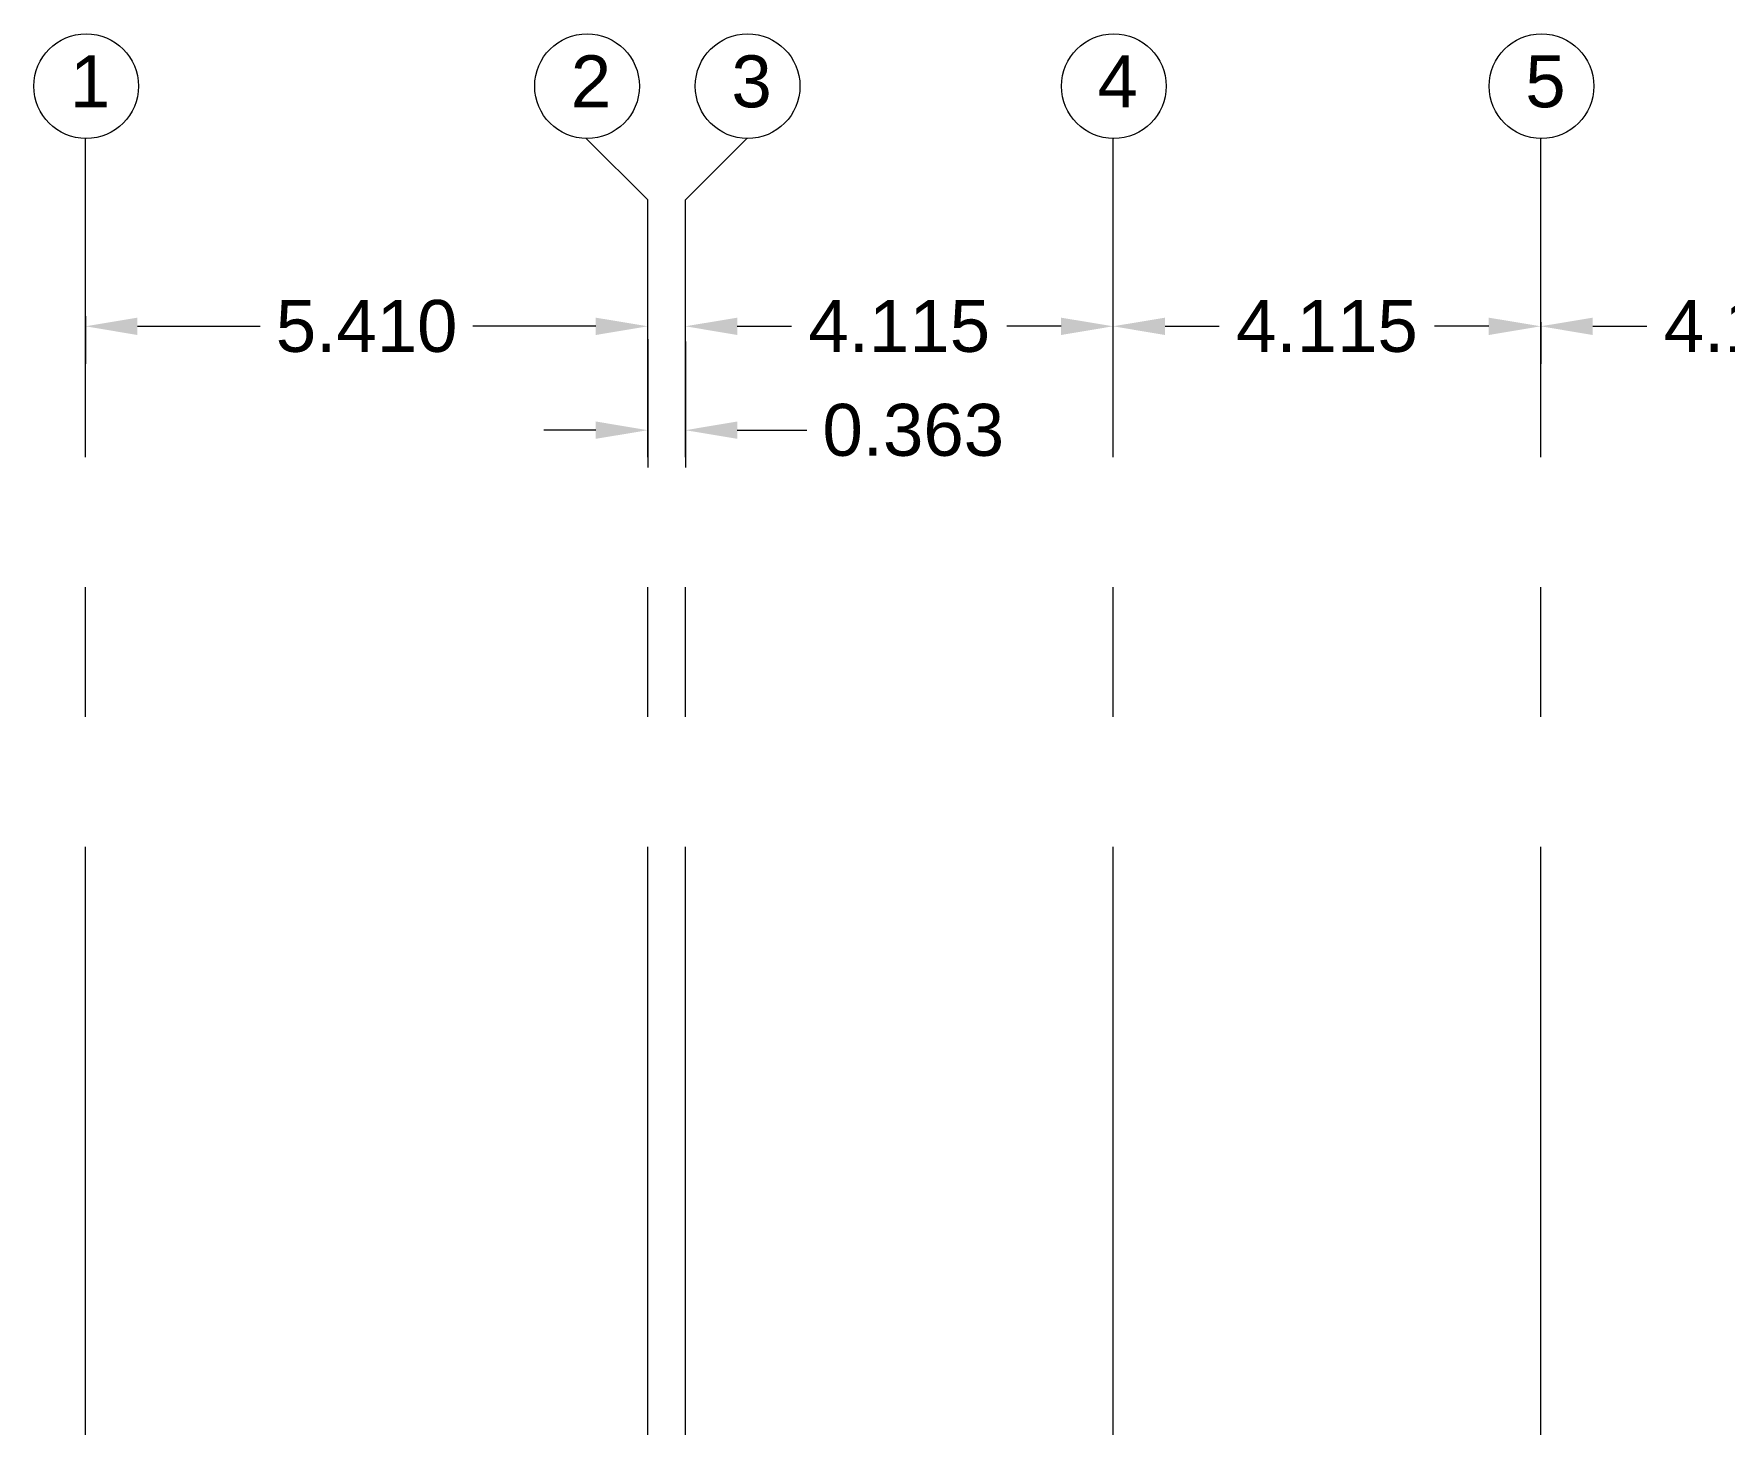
# Model space of a CAD drawing. Header units: millimetres. Extents: x 1898 to 3725, y 783 to 1532.
# Drawn here: x 3299.25 to 3315.52, y 1176.75 to 1190.13 of the extents above; entities that cross this region are included whole.
import ezdxf

# ---------------------------------------------------------------- set-up
doc = ezdxf.new("R2010")
doc.units = ezdxf.units.MM
doc.linetypes.add('CENTER', pattern=[2, 1.25, -0.25, 0.25, -0.25])
doc.layers.get('Defpoints').update_dxf_attribs({"lineweight": 15})
for name, color, linetype, lineweight in [('DIM', 6, 'Continuous', 18), ('GRID', 134, 'CENTER', 18), ('GRID TEXT', 134, 'Continuous', 15)]:
    doc.layers.add(name, color=color, linetype=linetype, lineweight=lineweight)
doc.styles.add('Tabrej', font='arial.ttf')
doc.dimstyles.new('DIMEN', dxfattribs={"dimtxt": 0.3, "dimasz": 0.25, "dimexe": 0.18, "dimexo": 0.0625, "dimgap": 0.09, "dimtad": 0, "dimdec": 3, "dimzin": 0, "dimdsep": 46, "dimtxsty": 'Tabrej', "dimcen": 0, "dimclrd": 256, "dimclre": 256, "dimclrt": 7, "dimadec": 0, "dimazin": 0, "dimtfac": 1, "dimtdec": 3, "dimtofl": 0, "dimtmove": 0, "dimatfit": 1, "dimfxl": 0, "dimtolj": 1, "dimtzin": 0, "dimlwd": -1, "dimlwe": -1, "dimarcsym": 0})

# ---------------------------------------------------------------- blocks, each defined once
blk = doc.blocks.new('*D135')
at = {"layer": 'Defpoints', "color": 0, "lineweight": 15, "transparency": 16777216}
for p in [(3299.75, 1187.539), (3305.16, 1187.317), (3305.16, 1187.317)]:
    blk.add_point(p, dxfattribs=at)
at = {"layer": 'DIM', "transparency": 16777216}
for p, q in [((3305.16, 1187.442), (3305.16, 1187.677)), ((3299.75, 1187.414), (3299.75, 1186.957)), ((3300.25, 1187.317), (3301.432, 1187.317)), ((3304.66, 1187.317), (3303.478, 1187.317))]:
    blk.add_line(p, q, dxfattribs=at)
at = {"layer": 'DIM', "lineweight": 15, "transparency": 16777216}
for points in [[(3300.25, 1187.4), (3300.25, 1187.233), (3299.75, 1187.317)], [(3304.66, 1187.4), (3304.66, 1187.233), (3305.16, 1187.317)]]:
    blk.add_solid(points, dxfattribs=at)
at = {"layer": 'DIM', "color": 7, "transparency": 16777216, "insert": (3302.455, 1187.317), "char_height": 0.5, "attachment_point": 5, "style": 'Tabrej'}
blk.add_mtext('\\A1;5.410', dxfattribs=at)
blk = doc.blocks.new('*D136')
at = {"layer": 'Defpoints', "color": 0, "lineweight": 15, "transparency": 16777216}
for p in [(3309.637, 1187.317), (3309.637, 1187.213), (3305.522, 1186.989)]:
    blk.add_point(p, dxfattribs=at)
at = {"layer": 'DIM', "transparency": 16777216}
for p, q in [((3305.522, 1187.114), (3305.522, 1187.677)), ((3309.637, 1187.338), (3309.637, 1187.677)), ((3306.022, 1187.317), (3306.544, 1187.317)), ((3309.137, 1187.317), (3308.615, 1187.317))]:
    blk.add_line(p, q, dxfattribs=at)
at = {"layer": 'DIM', "lineweight": 15, "transparency": 16777216}
for points in [[(3306.022, 1187.4), (3306.022, 1187.233), (3305.522, 1187.317)], [(3309.137, 1187.4), (3309.137, 1187.233), (3309.637, 1187.317)]]:
    blk.add_solid(points, dxfattribs=at)
at = {"layer": 'DIM', "color": 7, "transparency": 16777216, "insert": (3307.58, 1187.317), "char_height": 0.5, "attachment_point": 5, "style": 'Tabrej'}
blk.add_mtext('\\A1;4.115', dxfattribs=at)
blk = doc.blocks.new('*D137')
at = {"layer": 'Defpoints', "color": 0, "lineweight": 15, "transparency": 16777216}
for p in [(3313.752, 1187.481), (3313.752, 1187.317), (3309.637, 1187.213)]:
    blk.add_point(p, dxfattribs=at)
at = {"layer": 'DIM', "transparency": 16777216}
for p, q in [((3309.637, 1187.338), (3309.637, 1187.677)), ((3310.137, 1187.317), (3310.659, 1187.317)), ((3313.252, 1187.317), (3312.73, 1187.317)), ((3313.752, 1187.356), (3313.752, 1186.957))]:
    blk.add_line(p, q, dxfattribs=at)
at = {"layer": 'DIM', "lineweight": 15, "transparency": 16777216}
for points in [[(3310.137, 1187.4), (3310.137, 1187.233), (3309.637, 1187.317)], [(3313.252, 1187.4), (3313.252, 1187.233), (3313.752, 1187.317)]]:
    blk.add_solid(points, dxfattribs=at)
at = {"layer": 'DIM', "color": 7, "transparency": 16777216, "insert": (3311.695, 1187.317), "char_height": 0.5, "attachment_point": 5, "style": 'Tabrej'}
blk.add_mtext('\\A1;4.115', dxfattribs=at)
blk = doc.blocks.new('*D138')
at = {"layer": 'Defpoints', "color": 0, "lineweight": 15, "transparency": 16777216}
for p in [(3313.752, 1187.481), (3317.867, 1187.317), (3317.867, 1187.317)]:
    blk.add_point(p, dxfattribs=at)
at = {"layer": 'DIM', "transparency": 16777216}
for p, q in [((3317.867, 1187.442), (3317.867, 1187.677)), ((3313.752, 1187.356), (3313.752, 1186.957)), ((3314.252, 1187.317), (3314.774, 1187.317)), ((3317.367, 1187.317), (3316.845, 1187.317))]:
    blk.add_line(p, q, dxfattribs=at)
at = {"layer": 'DIM', "lineweight": 15, "transparency": 16777216}
for points in [[(3314.252, 1187.4), (3314.252, 1187.233), (3313.752, 1187.317)], [(3317.367, 1187.4), (3317.367, 1187.233), (3317.867, 1187.317)]]:
    blk.add_solid(points, dxfattribs=at)
at = {"layer": 'DIM', "color": 7, "transparency": 16777216, "insert": (3315.81, 1187.317), "char_height": 0.5, "attachment_point": 5, "style": 'Tabrej'}
blk.add_mtext('\\A1;4.115', dxfattribs=at)
blk = doc.blocks.new('*D173')
at = {"layer": 'Defpoints', "color": 0, "lineweight": 15, "transparency": 16777216}
for p in [(3305.16, 1187.317), (3305.522, 1187.297), (3305.522, 1186.317)]:
    blk.add_point(p, dxfattribs=at)
at = {"layer": 'DIM', "transparency": 16777216}
for p, q in [((3305.16, 1187.192), (3305.16, 1185.957)), ((3305.522, 1187.172), (3305.522, 1185.957)), ((3304.66, 1186.317), (3304.16, 1186.317)), ((3306.022, 1186.317), (3306.691, 1186.317))]:
    blk.add_line(p, q, dxfattribs=at)
at = {"layer": 'DIM', "lineweight": 15, "transparency": 16777216}
for points in [[(3304.66, 1186.401), (3304.66, 1186.234), (3305.16, 1186.317)], [(3306.022, 1186.401), (3306.022, 1186.234), (3305.522, 1186.317)]]:
    blk.add_solid(points, dxfattribs=at)
at = {"layer": 'DIM', "color": 7, "transparency": 16777216, "insert": (3307.715, 1186.317), "char_height": 0.5, "attachment_point": 5, "style": 'Tabrej'}
blk.add_mtext('\\A1;0.363', dxfattribs=at)

msp = doc.modelspace()

# ---------------------------------------------------------------- linework, layer by layer
at = {"layer": 'GRID', "ltscale": 5}
for p, q in [((3299.7498, 1166.0578), (3299.7498, 1189.1244)), ((3304.5684, 1189.1244), (3305.1597, 1188.5331)), ((3306.1135, 1189.1244), (3305.5222, 1188.5331)), ((3309.6372, 1166.0578), (3309.6372, 1189.1244)), ((3313.7522, 1166.0578), (3313.7522, 1189.1244)), ((3305.1597, 1166.0578), (3305.1597, 1188.5331)), ((3305.5222, 1166.0578), (3305.5222, 1188.5331))]:
    msp.add_line(p, q, dxfattribs=at)
at = {"layer": 'GRID TEXT'}
for centre in [(3299.7566, 1189.628), (3304.5761, 1189.628), (3306.1212, 1189.628), (3309.644, 1189.628), (3313.759, 1189.628)]:
    msp.add_circle(centre, 0.5036, dxfattribs=at)

# ---------------------------------------------------------------- texts
at = {"layer": 'GRID TEXT', "char_height": 0.5, "attachment_point": 1, "style": 'Tabrej'}
for s, insert in [('1', (3299.6005, 1189.9243)), ('2', (3304.42, 1189.9242)), ('3', (3305.9651, 1189.9242)), ('4', (3309.4879, 1189.9243)), ('5', (3313.6029, 1189.9243))]:
    msp.add_mtext_dynamic_manual_height_columns(s, width=0.5, gutter_width=24, heights=[0], dxfattribs=dict(at, insert=insert))

# ---------------------------------------------------------------- dimensions: what is measured, and where the dimension line sits
at = {"layer": 'DIM'}
for base, p1, p2, picture, middle in [((3305.1597, 1187.3168), (3299.7498, 1187.5394), (3305.1597, 1187.3168), '*D135', (3302.4547, 1187.3168)), ((3309.6372, 1187.3168), (3305.5222, 1186.9887), (3309.6372, 1187.213), '*D136', (3307.5797, 1187.3168)), ((3313.7522, 1187.3168), (3309.6372, 1187.213), (3313.7522, 1187.4806), '*D137', (3311.6947, 1187.3168)), ((3317.8672, 1187.3168), (3313.7522, 1187.4806), (3317.8672, 1187.3168), '*D138', (3315.8097, 1187.3168))]:
    dim = msp.add_linear_dim(base=base, p1=p1, p2=p2, dimstyle='DIMEN', override={"dimscale": 2, "dimtxt": 0.25}, dxfattribs=at)
    dim.commit()
    dim.dimension.update_dxf_attribs({"geometry": picture, "text_midpoint": middle})
dim = msp.add_linear_dim(base=(3305.52219584, 1186.31727786), p1=(3305.15969578, 1187.31682369), p2=(3305.52219584, 1187.29682369), dimstyle='DIMEN', override={"dimscale": 2, "dimtxt": 0.25}, dxfattribs=at)
dim.commit()
dim.dimension.update_dxf_attribs({"geometry": '*D173', "text_midpoint": (3307.71454236, 1186.31727786), "dimtype": 160})

doc.saveas('drawing.dxf')
